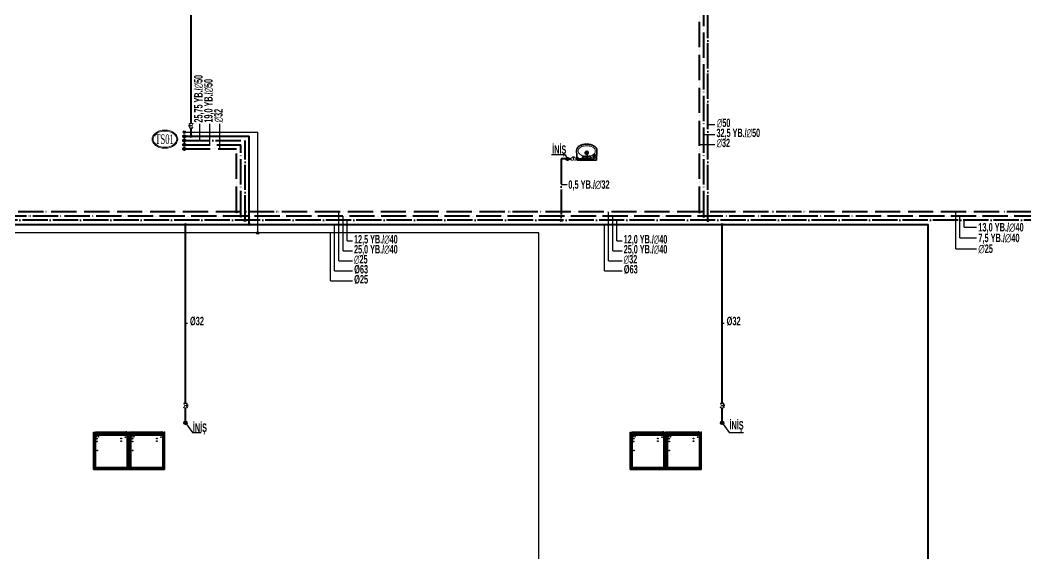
# Model space of a CAD drawing. Header units: centimetres. Extents: x 405464 to 563355, y 50011 to 66875.
# Drawn here: x 458953 to 461343, y 54198 to 55465 of the extents above; entities that cross this region are included whole.
import ezdxf
from ezdxf.enums import TextEntityAlignment as Align

# ---------------------------------------------------------------- set-up
doc = ezdxf.new("R2010")
doc.units = ezdxf.units.CM
for name, pattern in [('SICAKSU1', [75, 60, -6, 0, -3, 0, -6]), ('SIRKUL-1', [78, 60, -6, 0, -3, 0, -3, 0, -6]), ('SOGUKSU1', [72, 60, -6, 0, -6])]:
    doc.linetypes.add(name, pattern=pattern)
doc.layers.add('0-KRCN DI SU', color=41, linetype='D')
for name, color, linetype, lineweight in [('0-KRCN-HVL-SANTRAL', 11, 'Continuous', 30), ('0-KRCN-IST-KÜRESEL VANA', 4, 'Continuous', 25), ('0-KRCN-SHT YUMUŞAK SU ÇAP', 201, 'Continuous', 30), ('0-KRCN-SHT-03CIHAZ', 120, 'Continuous', 30), ('0-KRCN-SHT-05CIHAZ', 171, 'Continuous', 40), ('0-KRCN-SHT-LAVABO', 171, 'Continuous', 35), ('0-KRCN-SHT-PROSES-BORU', 1, '0-Y_LINE', 40), ('0-KRCN-SHT-SICAKSU', 50, 'SICAKSU1', 40), ('0-KRCN-SHT-SIRKULASYON', 145, 'SIRKUL-1', 40), ('0-KRCN-SHT-SOGUKSU', 141, 'SOGUKSU1', 40), ('0-KRCN-SHT-YAZI-KOLADI-TEMİSSU', 2, 'Continuous', 35), ('0-KRCN-SHT-YAZI-ÇAP-TEMSU', 81, 'Continuous', 30), ('0-MEK-SHT-SOGUKSU', 141, 'SOGUKSU1', 30), ('0-MEK-SHT-YAZI-ÇAP-TEMSU', 81, 'Continuous', 30), ('0-MEKANİK İSTERLER', 6, 'Continuous', 25)]:
    doc.layers.add(name, color=color, linetype=linetype, lineweight=lineweight)
doc.styles.add('BORU', font='AGENCYR.TTF')
doc.styles.add('CAP', font='ARIALNB.TTF')
doc.styles.get("Standard").update_dxf_attribs({"font": 'arial.ttf'})
doc.styles.add('YAZI', font='times.ttf')
doc.linetypes.add('0-Y_LINE', pattern='A,100,-0.5,["Y",BORU,S=9,R=0,X=0,Y=-4.5],-5', length=105.5)
doc.linetypes.add('D', pattern='A,12,-1,["D",Standard,S=1,R=0,X=-0.1,Y=-0.5],-1.6', length=14.6)

# ---------------------------------------------------------------- blocks, each defined once
blk = doc.blocks.new('0-MEK-SHT-KÜRESELVANA')
at = {"layer": '0-KRCN-IST-KÜRESEL VANA'}
blk.add_hatch(color=256, dxfattribs=at).paths.add_polyline_path([(1.4, 0, 1), (-1.4, 0, 1)])
for p, q in [((-1.1, 0.9), (-4.2, 3)), ((-4.2, -3.1), (-4.2, 3)), ((-4.2, 3), (-4.2, -3.1)), ((-2.4, 4.6), (2.3, 4.6)), ((0, 4.6), (-2.4, 4.6)), ((0, 0), (0, 4.6)), ((2.3, 4.6), (0, 4.6)), ((1.1, 0.8), (4.3, 3)), ((4.3, -3.1), (4.3, 3)), ((4.3, 3), (4.3, -3.1)), ((-4.2, -3.1), (-1.1, -0.9)), ((4.3, -3.1), (1.1, -0.8))]:
    blk.add_line(p, q, dxfattribs=at)
for points in [[(-4.5, 3.7), (-5, 3.7), (-5, -3.8), (-4.5, -3.8)], [(4.6, 3.7), (5, 3.7), (5, -3.8), (4.6, -3.8)]]:
    blk.add_lwpolyline(points, close=True, dxfattribs=at)
blk.add_circle((0, 0), 1.42, dxfattribs=at)
blk.add_wipeout([(4.3, 3), (4.3, -3.1), (1.1, -0.9), (1.2, -0.8), (1.2, -0.7), (1.2, -0.7), (1.3, -0.6), (1.3, -0.5), (1.4, -0.4), (1.4, -0.3), (1.4, -0.2), (1.4, -0.1), (1.4, 0), (1.4, 0.1), (1.4, 0.2), (1.4, 0.2), (1.4, 0.3), (1.4, 0.4), (1.3, 0.5), (1.3, 0.6), (1.2, 0.7), (1.2, 0.7), (1.2, 0.8), (1.1, 0.8), (1.1, 0.9)]).dxf.layer = '0-KRCN-IST-KÜRESEL VANA'
blk.add_wipeout([(-4.2, 3), (-4.2, -3.1), (-1.1, -0.9), (-1.2, -0.8), (-1.2, -0.7), (-1.2, -0.7), (-1.3, -0.6), (-1.3, -0.5), (-1.4, -0.4), (-1.4, -0.3), (-1.4, -0.2), (-1.4, -0.1), (-1.4, 0), (-1.4, 0.1), (-1.4, 0.2), (-1.4, 0.2), (-1.4, 0.3), (-1.4, 0.4), (-1.3, 0.5), (-1.3, 0.6), (-1.2, 0.7), (-1.2, 0.7), (-1.2, 0.8), (-1.1, 0.8), (-1.1, 0.9)]).dxf.layer = '0-KRCN-IST-KÜRESEL VANA'
blk = doc.blocks.new('0-KRCN-SHT-LAV.YUV.BATARYALI-50')
at = {"layer": '0-KRCN-SHT-LAVABO', "color": 171}
for p, q in [((-22.9, 0), (-24.2, -23.3)), ((22.9, 0), (-22.9, 0)), ((-16.7, -14), (-23.5, -10.9)), ((-16, -13.6), (-20.3, -5.3)), ((-15.1, -13.1), (-15.1, -3.3)), ((24.2, -23.3), (22.9, 0))]:
    blk.add_line(p, q, dxfattribs=at)
at = {"layer": '0-KRCN-SHT-LAVABO', "color": 120, "lineweight": 20}
blk.add_line((-1, -14.9), (1, -14.9), dxfattribs=at)
for points in [[(-3.3, -9.9, 0.033083), (-8.1, -10.6, 0.068688), (-14.3, -12.9, 0.105663), (-18.9, -16.8, 0.165518), (-20.2, -20.6), (-20.2, -23.3, 0.165518), (-18.9, -27.1, 0.105663), (-14.3, -31, 0.068688), (-8.1, -33.3, 0.054871), (0, -34.2, 0.054871), (8.1, -33.3, 0.068688), (14.3, -31, 0.105663), (18.9, -27.1, 0.165518), (20.2, -23.3), (20.2, -20.6, 0.165518), (18.9, -16.8, 0.105663), (14.3, -12.9, 0.068688), (8.1, -10.6, 0.033935), (3.1, -9.8, 0.033935)], [(-2.2, -9, 0.10713), (-5.2, -7.8), (-7.1, -7.4, -1), (-7.1, -4.6), (7.1, -4.6, -1), (7.1, -7.4), (5.2, -7.8, 0.10713), (2.2, -9)]]:
    blk.add_lwpolyline(points, format="xyb", dxfattribs=at)
at = {"layer": '0-KRCN-SHT-LAVABO', "color": 171}
for points in [[(-4.1, -4.6, 3.657854), (-4.4, -7.9, 3.657854)], [(4.4, -7.9, 3.657854), (4.1, -4.6, 3.657854)]]:
    blk.add_lwpolyline(points, format="xyb", dxfattribs=at)
at = {"layer": '0-KRCN-SHT-LAVABO', "color": 120, "lineweight": 20}
for points in [[(-1.4, -15.9), (-1.7, -11.4, 0.074144), (-2.3, -8.6, -1.453961), (2.3, -8.6, 0.074144), (1.7, -11.4), (1.4, -15.9, -1)], [(-1, -14.9, 1), (1, -14.9), (1.5, -8.7, 0.434812), (0.5, -7.7), (-0.5, -7.7, 0.434812), (-1.5, -8.7)]]:
    blk.add_lwpolyline(points, format="xyb", close=True, dxfattribs=at)
at = {"layer": '0-KRCN-SHT-LAVABO', "color": 171}
for centre, radius, start, end in [((-14.1, -23.3), 10.1, 179.9355, 217.5931), ((0, -17.8), 3.75, 122.0423, 57.6242), ((14.1, -23.3), 10.1, 322.4069, 0.0645), ((-7.4, -18.2), 18.6, 217.5931, 241.7197), ((-2.9, -9.9), 28, 241.7197, 257.4371), ((0, 3.3), 41.5, 257.4371, 270), ((0, 3.3), 41.5, 270, 282.5629), ((2.9, -9.9), 28, 282.5629, 298.2803), ((7.4, -18.2), 18.6, 298.2803, 322.4069)]:
    blk.add_arc(centre, radius, start, end, dxfattribs=at)
at = {"layer": '0-KRCN-SHT-LAVABO', "color": 120, "lineweight": 20}
for centre, radius, start, end in [((-14.9, -12), 8.67, 102.8152, 173.0567), ((0, -99.5), 97.4, 90, 99.9599), ((0, -8.2), 2.36, 346.3524, 193.6476), ((0, -7.2), 2.36, 9.8407, 170.1593), ((0, -17.8), 2.25, 132.9351, 46.9246), ((-1.1, -9.8), 0.3, 78.6626, 186.9701), ((0.2, -3.9), 5.71, 257.0186, 267.5183), ((0, -99.5), 97.4, 80.0401, 90), ((-0.2, -3.9), 5.71, 272.4817, 282.9814), ((1.1, -9.8), 0.3, 353.0299, 101.3374), ((14.9, -12), 8.67, 6.9433, 77.1848)]:
    blk.add_arc(centre, radius, start, end, dxfattribs=at)
blk = doc.blocks.new('DONUT')
at = {"layer": '0-KRCN-SHT-03CIHAZ'}
blk.add_hatch(color=256, dxfattribs=at).paths.add_polyline_path([(2.5, 0, 1), (-2.5, 0, 1)])
blk.add_circle((0, 0), 2.5, dxfattribs=at)
blk = doc.blocks.new('A$C75464483')
at = {"layer": '0-KRCN-SHT-YAZI-KOLADI-TEMİSSU', "lineweight": 20}
for points in [[(22.3, 5.7, -0.254464), (22.3, -5.7, -0.105847), (17.2, -11.7, -0.086514), (9.5, -15.7, -0.153914), (-10.7, -15.7, -0.086514), (-18.3, -11.7, -0.105847), (-23.5, -5.7, -0.254464), (-23.5, 5.7, -0.105847), (-18.3, 11.7, -0.086514), (-10.7, 15.7, -0.153914), (9.5, 15.7, -0.086514), (17.2, 11.7, -0.105847), (22.3, 5.7, -0.125236)], [(20.7, 4.9, -0.254464), (20.7, -4.9, -0.105847), (16.1, -10.3, -0.086514), (9, -14, -0.153914), (-10.1, -14, -0.086514), (-17.2, -10.3, -0.105847), (-21.9, -4.9, -0.254464), (-21.9, 4.9, -0.105847), (-17.2, 10.3, -0.086514), (-10.1, 14, -0.153914), (9, 14, -0.086514), (16.1, 10.3, -0.105847), (20.7, 4.9, -0.125236)]]:
    blk.add_lwpolyline(points, format="xyb", dxfattribs=at)
at = {"layer": '0-KRCN-SHT-YAZI-KOLADI-TEMİSSU', "style": 'YAZI', "width": 0.6}
blk.add_text('TS', height=18, rotation=360, dxfattribs=at).set_placement((0, 0), align=Align.MIDDLE_RIGHT)
blk.add_attdef('99', text='', height=18, rotation=360, dxfattribs=at).set_placement((0, 0), align=Align.MIDDLE_LEFT)
blk = doc.blocks.new('SE2')
at = {"layer": '0-KRCN-HVL-SANTRAL', "color": 7, "linetype": 'Continuous'}
for p, q in [((270.7, 172.9), (270.7, 258.3)), ((270.7, 258.3), (270.9, 258.3)), ((273, 258.5), (270.9, 258.5)), ((270.9, 258.5), (270.9, 258.4)), ((273, 258.4), (270.9, 258.4)), ((270.9, 258.3), (270.9, 258.3)), ((270.9, 258.3), (273, 258.3)), ((270.9, 172.9), (270.9, 258.3)), ((273, 258.3), (273, 254.7)), ((273, 254.7), (273, 254.7)), ((273, 254.7), (273, 254.7)), ((273, 254.7), (273.2, 254.7)), ((273, 176.2), (273, 254.7)), ((273.1, 254.8), (273.1, 258.3)), ((273.1, 254.8), (273.2, 254.8)), ((273.2, 258.3), (273.3, 258.3)), ((273.2, 254.8), (273.2, 258.3)), ((273.2, 256.8), (273.3, 256.8)), ((273.9, 256.3), (273.2, 256.3)), ((352.7, 255.9), (273.2, 255.9)), ((273.2, 254.7), (273.2, 254.8)), ((273.2, 254.7), (273.2, 176.2)), ((275.8, 253.3), (273.2, 253.3)), ((273.3, 256.8), (273.3, 258.3)), ((352.6, 258.3), (273.3, 258.3)), ((273.3, 258.3), (273.3, 256.8)), ((352.6, 256.8), (273.3, 256.8)), ((273.4, 258.5), (352.5, 258.5)), ((273.4, 256.6), (273.4, 256.6)), ((352.5, 256.6), (273.4, 256.6)), ((275.9, 253.3), (273.6, 253.3)), ((273.6, 253.3), (273.6, 177.3)), ((273.9, 256.5), (273.9, 256.6)), ((351.9, 256.5), (273.9, 256.5)), ((273.9, 256.2), (273.9, 256.5)), ((351.9, 256.2), (273.9, 256.2)), ((274.2, 256.6), (274.2, 256.5)), ((274.2, 256.5), (351.6, 256.5)), ((276.1, 254), (275.8, 254)), ((275.8, 254), (275.8, 253.3)), ((275.9, 177.3), (275.9, 253.3)), ((276.1, 253.7), (276.1, 254)), ((276.1, 253.7), (349.7, 253.7)), ((276.1, 253.3), (276.1, 253.7)), ((349.7, 253.3), (276.1, 253.3)), ((349.7, 254), (350, 254)), ((349.7, 253.7), (349.7, 254)), ((349.7, 253.3), (349.7, 253.7)), ((352.3, 253.3), (349.9, 253.3)), ((349.9, 253.3), (349.9, 177.3)), ((350, 254), (350, 253.3)), ((352.7, 253.3), (350, 253.3)), ((351.6, 256.5), (351.6, 256.6)), ((351.9, 256.6), (351.9, 256.5)), ((351.9, 256.2), (351.9, 256.5)), ((352.7, 256.3), (351.9, 256.3)), ((352.3, 177.3), (352.3, 253.3)), ((352.5, 256.6), (352.5, 256.6)), ((352.7, 258.3), (352.6, 258.3)), ((352.6, 258.3), (352.6, 256.8)), ((352.6, 256.8), (352.6, 258.3)), ((352.7, 256.8), (352.6, 256.8)), ((352.7, 254.8), (352.7, 258.3)), ((352.7, 254.7), (352.7, 254.8)), ((352.8, 254.8), (352.7, 254.8)), ((352.9, 254.7), (352.7, 254.7)), ((352.7, 254.7), (352.7, 176.2)), ((354.9, 258.3), (352.8, 258.3)), ((352.8, 258.3), (352.8, 254.7)), ((352.8, 254.8), (352.8, 258.3)), ((352.9, 254.7), (352.8, 254.7)), ((352.9, 258.5), (354.9, 258.5)), ((352.9, 258.4), (354.9, 258.4)), ((352.9, 254.7), (352.9, 254.7)), ((352.9, 176.2), (352.9, 254.7)), ((354.9, 258.5), (354.9, 258.4)), ((354.9, 172.9), (354.9, 258.3)), ((354.9, 258.3), (354.9, 258.3)), ((355.1, 258.3), (354.9, 258.3)), ((355.1, 172.9), (355.1, 258.3)), ((270.7, 172.9), (270.9, 172.9)), ((270.9, 172.8), (270.9, 172.9)), ((270.9, 172.8), (272.7, 172.8)), ((270.9, 172.7), (270.9, 172.8)), ((272.8, 172.8), (270.9, 172.8)), ((270.9, 172.7), (272.7, 172.7)), ((272.8, 174.5), (272.8, 172.8)), ((273.2, 174.5), (272.8, 174.5)), ((272.8, 174.4), (273.8, 174.3)), ((273, 174.3), (272.8, 174.3)), ((273.7, 174.3), (272.8, 174.3)), ((272.8, 172.9), (272.8, 174.1)), ((272.9, 172.9), (272.9, 174.1)), ((273, 176.2), (273.2, 176.2)), ((273, 176.2), (273, 176.2)), ((273.2, 176.2), (273, 176.2)), ((273, 174.3), (273.6, 174.3)), ((273, 174.2), (273.6, 174.2)), ((273.2, 177.3), (275.8, 177.3)), ((273.2, 176.2), (273.2, 176.2)), ((273.2, 176.2), (273.2, 174.5)), ((273.2, 174.8), (274, 174.7)), ((273.2, 173.5), (273.2, 171.9)), ((273.3, 173.5), (273.3, 171.9)), ((273.3, 171.8), (275.3, 169.5)), ((274, 173.7), (273.4, 173.7)), ((274, 173.6), (273.4, 173.6)), ((274.2, 173.5), (273.4, 173.5)), ((273.4, 173.5), (273.4, 171.9)), ((273.4, 171.9), (275.4, 169.6)), ((273.4, 171.9), (275.4, 169.7)), ((273.5, 173.8), (273.5, 173.7)), ((352.3, 173.8), (273.5, 173.8)), ((273.6, 177.3), (275.9, 177.3)), ((273.7, 174.3), (273.6, 174.3)), ((273.6, 174.3), (273.6, 174.2)), ((273.8, 173.5), (274, 173.5)), ((274, 174.7), (273.9, 174.4)), ((274, 174.7), (274.2, 174.7)), ((274, 173.6), (274, 173.7)), ((274, 173.7), (274.2, 173.7)), ((274, 173.5), (274, 173.6)), ((274.1, 173.5), (274.1, 173.6)), ((274.2, 173.6), (274.1, 173.6)), ((274.2, 174.7), (352.7, 174.7)), ((274.2, 174.7), (275, 174.7)), ((274.2, 174.7), (274.2, 174.5)), ((351.7, 174.5), (274.2, 174.5)), ((274.2, 174.5), (274.2, 174.5)), ((274.2, 173.7), (351.7, 173.7)), ((274.2, 173.7), (274.2, 173.5)), ((274.2, 173.5), (274.2, 173.5)), ((274.2, 173.5), (274.2, 173.5)), ((274.2, 173.5), (274.2, 173.5)), ((351.7, 173.5), (274.2, 173.5)), ((275, 174.5), (275, 174.7)), ((275.4, 174.5), (275.5, 174.5)), ((275.4, 169.7), (275.5, 169.7)), ((275.5, 169.7), (275.5, 169.7)), ((275.5, 169.7), (350.4, 169.7)), ((275.5, 169.7), (275.5, 169.5)), ((275.5, 169.6), (275.5, 169.6)), ((275.5, 169.6), (275.5, 169.5)), ((275.5, 169.5), (275.5, 169.5)), ((350.4, 169.5), (275.5, 169.5)), ((275.8, 176.6), (275.8, 177.3)), ((276.1, 176.6), (275.8, 176.6)), ((275.8, 169.5), (275.8, 169.3)), ((278.6, 169.3), (275.8, 169.3)), ((275.8, 169.3), (278.6, 169.3)), ((275.8, 169.3), (276.1, 169)), ((276.1, 177.3), (349.7, 177.3)), ((276.1, 177.3), (276.1, 176.9)), ((276.1, 176.9), (276.1, 176.6)), ((349.7, 176.9), (276.1, 176.9)), ((278.3, 169), (276.1, 169)), ((276.2, 169), (278.3, 169)), ((278.3, 169), (278.6, 169.3)), ((278.6, 169.3), (278.6, 169.5)), ((315.3, 169.5), (315.3, 169)), ((315.9, 169), (315.3, 169)), ((315.9, 169), (315.9, 169.5)), ((333.4, 169), (315.9, 169)), ((333.4, 169.5), (333.4, 169)), ((334, 169), (333.4, 169)), ((334, 169), (334, 169.5)), ((349.7, 177.3), (349.7, 176.9)), ((349.7, 176.9), (349.7, 176.6)), ((349.7, 176.6), (350, 176.6)), ((349.9, 177.3), (352.3, 177.3)), ((350, 177.3), (352.7, 177.3)), ((350, 176.6), (350, 177.3)), ((350.4, 169.7), (350.4, 169.5)), ((350.4, 169.7), (350.4, 169.7)), ((350.4, 169.7), (350.5, 169.7)), ((350.4, 169.6), (350.4, 169.5)), ((350.4, 169.6), (350.4, 169.6)), ((350.4, 169.5), (350.4, 169.5)), ((350.5, 169.6), (352.5, 171.9)), ((350.5, 169.7), (352.5, 171.9)), ((350.5, 169.5), (352.6, 171.8)), ((351, 170.2), (351, 170.3)), ((351.7, 169.6), (351.1, 170.2)), ((351.2, 170.3), (351.4, 170.1)), ((352.4, 169.6), (351.4, 170.5)), ((351.4, 170.1), (351.6, 170.3)), ((351.7, 173.5), (351.7, 173.7)), ((351.7, 173.7), (351.8, 173.7)), ((351.7, 173.5), (351.7, 173.6)), ((351.7, 173.6), (351.7, 173.6)), ((352.5, 173.5), (351.7, 173.5)), ((351.7, 173.5), (351.7, 173.5)), ((351.7, 173.5), (351.7, 173.5)), ((351.7, 173.5), (351.7, 173.5)), ((352, 169.9), (351.7, 169.6)), ((351.7, 169.6), (352, 169.9)), ((351.7, 169.6), (351.7, 169.6)), ((352.4, 173.7), (351.8, 173.7)), ((351.8, 173.6), (351.8, 173.7)), ((352.4, 173.6), (351.8, 173.6)), ((351.8, 173.5), (351.8, 173.6)), ((351.8, 173.5), (352, 173.5)), ((352, 171.3), (351.9, 171.3)), ((352, 171.3), (352, 171.3)), ((352.1, 174.3), (352.2, 174.3)), ((352.2, 174.3), (352.2, 174.2)), ((352.2, 174.3), (352.8, 174.3)), ((352.2, 174.2), (352.8, 174.2)), ((352.3, 173.8), (352.3, 173.7)), ((352.4, 171.6), (352.6, 171.4)), ((352.5, 171.9), (352.5, 173.5)), ((352.5, 171.9), (352.5, 173.5)), ((352.6, 171.9), (352.6, 173.5)), ((352.6, 171.4), (353.5, 172.5)), ((352.7, 176.2), (352.7, 176.2)), ((352.9, 176.2), (352.7, 176.2)), ((352.7, 176.2), (352.7, 174.5)), ((352.7, 176.2), (352.9, 176.2)), ((352.7, 174.5), (352.7, 174.3)), ((352.7, 174.5), (353.1, 174.5)), ((352.9, 176.2), (352.9, 176.2)), ((352.9, 172.9), (352.9, 174.1)), ((353.4, 170.2), (352.9, 169.6)), ((353, 172.9), (353, 174.1)), ((353, 172.7), (353.1, 172.7)), ((353, 172), (353, 172.7)), ((353.1, 174.5), (353.1, 172.8)), ((353.1, 172.8), (354.9, 172.8)), ((354.9, 172.8), (353.1, 172.8)), ((354.9, 172.7), (353.1, 172.7)), ((353.1, 172.7), (353.1, 172.1)), ((353.4, 170.7), (353.6, 170.9)), ((354, 172.5), (354.6, 172)), ((354.6, 171.5), (354.1, 170.9)), ((354.2, 170.9), (354.1, 170.9)), ((354.2, 171), (354.2, 170.9)), ((354.5, 172.7), (354.5, 172)), ((354.5, 172.7), (354.5, 172)), ((354.5, 172.1), (354.5, 172.7)), ((354.5, 171.4), (354.5, 171.3)), ((354.5, 171.4), (354.5, 171.3)), ((354.5, 171.3), (354.5, 171.3)), ((354.5, 171.3), (354.5, 171.3)), ((354.5, 171.3), (354.5, 171.3)), ((354.9, 172.8), (354.9, 172.9)), ((355.1, 172.9), (354.9, 172.9)), ((354.9, 172.7), (354.9, 172.8))]:
    blk.add_line(p, q, dxfattribs=at)
blk.add_lwpolyline([(270.7, 258.5), (355.1, 258.5), (355.1, 169.5), (270.7, 169.5)], close=True, dxfattribs=at)
for centre, radius in [((274, 251.9), 0.35), ((351.8, 251.9), 0.35), ((274, 227.5), 0.35), ((351.8, 227.5), 0.35), ((274, 203.1), 0.35), ((289.2, 190.8), 0.9), ((346.6, 213.3), 0.9), ((346.8, 191.8), 0.9), ((351.8, 203.1), 0.35), ((274, 178.7), 0.35), ((279.2, 181.3), 0.9), ((289.2, 184.8), 0.9), ((343.6, 180.4), 0.9), ((346.8, 185), 0.9), ((348.3, 180.4), 0.9), ((351.8, 178.7), 0.35)]:
    blk.add_circle(centre, radius, dxfattribs=at)
for centre, radius, start, end in [((270.9, 258.3), 0.2, 90, 180), ((270.9, 258.3), 0.1, 90, 180), ((273, 258.3), 0.2, 0, 90), ((273, 258.3), 0.1, 0, 90), ((273.4, 258.3), 0.2, 90, 180), ((273.4, 256.8), 0.2, 180, 270), ((273.4, 258.3), 0.1, 157.5, 180), ((352.5, 258.3), 0.2, 0, 90), ((352.5, 256.8), 0.2, 270, 0), ((352.5, 258.3), 0.1, 0, 32.8923), ((352.9, 258.3), 0.2, 90, 180), ((352.9, 258.3), 0.1, 90, 180), ((354.9, 258.3), 0.2, 0, 90), ((354.9, 258.3), 0.1, 0, 90), ((270.9, 172.9), 0.2, 180, 270), ((270.9, 172.9), 0.1, 180, 270), ((272.7, 172.9), 0.2, 270, 0), ((272.7, 172.9), 0.1, 270, 0), ((273, 174.1), 0.2, 90, 180), ((273, 174.1), 0.1, 90, 180), ((273.4, 173.5), 0.2, 90, 180), ((273.4, 171.9), 0.2, 180, 222), ((273.4, 173.5), 0.1, 90, 180), ((273.4, 171.9), 0.1, 180, 222), ((274.2, 173.8), 0.65, 90, 180), ((273.8, 173.3), 0.2, 90, 112.3795), ((274, 173.6), 0.1, 0, 90), ((275, 174), 0.7, 50.2113, 90), ((275.5, 169.7), 0.2, 222, 270), ((275.5, 169.7), 0.1, 222, 270), ((275, 174), 0.7, 45.9033, 50.2113), ((275.9, 169.3), 0.05, 180, 225), ((276.2, 169), 0.05, 225, 270), ((278.3, 169), 0.05, 270, 315), ((278.6, 169.3), 0.05, 315, 0), ((350.4, 169.7), 0.1, 270, 318), ((350.4, 169.7), 0.2, 270, 318), ((351.7, 173.8), 0.65, 0, 90), ((351.8, 173.6), 0.1, 90, 180), ((352, 173.3), 0.2, 67.6205, 90), ((352.4, 173.5), 0.2, 0, 90), ((352.4, 173.5), 0.1, 0, 90), ((352.7, 169.9), 0.381, 228, 318), ((352.4, 171.9), 0.1, 318, 0), ((352.4, 171.9), 0.2, 318, 0), ((352.8, 174.1), 0.2, 0, 90), ((352.8, 174.1), 0.1, 0, 90), ((353.1, 172.9), 0.2, 180, 270), ((353.1, 172.9), 0.1, 180, 270), ((353.2, 170.4), 0.381, 318, 48), ((353.8, 172.2), 0.381, 48, 138), ((353.8, 171.2), 0.381, 228, 318), ((354.2, 171.3), 0.38, 270, 0), ((354.2, 171.3), 0.3, 275.5701, 0), ((354.2, 171.3), 0.38, 270, 0), ((354.3, 171.7), 0.381, 318, 48), ((354.9, 172.9), 0.1, 270, 0), ((354.9, 172.9), 0.2, 270, 0)]:
    blk.add_arc(centre, radius, start, end, dxfattribs=at)
for centre, major_axis, start_param, end_param in [((273.4, 256.8), (0, 0.2), 1.570796, 3.141593), ((352.5, 256.8), (0, -0.2), 0, 1.570796)]:
    blk.add_ellipse(centre, major_axis=major_axis, ratio=0.5, start_param=start_param, end_param=end_param, dxfattribs=at)
for points in [[(273.4, 258.5), (273.4, 258.5), (273.4, 258.5), (273.3, 258.4), (273.3, 258.4), (273.3, 258.4), (273.3, 258.4), (273.3, 258.3), (273.3, 258.3), (273.3, 258.3)], [(352.6, 258.3), (352.6, 258.3), (352.6, 258.3), (352.5, 258.4), (352.5, 258.4), (352.5, 258.4), (352.5, 258.4), (352.5, 258.5), (352.5, 258.5), (352.5, 258.5)]]:
    blk.add_open_spline(points, degree=3, knots=[0, 0, 0, 0, 0.25, 0.25, 0.5, 0.5, 0.75, 0.75, 1, 1, 1, 1], dxfattribs=at)
blk.add_point((270.7, 169.5), dxfattribs=at)

msp = doc.modelspace()

# ---------------------------------------------------------------- hatches: boundary and pattern name
at = {"layer": '0-KRCN DI SU', "linetype": 'D', "ltscale": 5}
h = msp.add_hatch(color=256, dxfattribs=at)
h.dxf.hatch_style = 1
edge = h.paths.add_edge_path()
edge.add_arc((459343.6, 55199.4), 3, 0, 360)
edge = h.paths.add_edge_path(flags=16)
edge.add_arc((459343.6, 55199.4), 1.8, 0, 360)
at = {"layer": '0-KRCN-SHT-PROSES-BORU'}
h = msp.add_hatch(color=256, dxfattribs=at)
h.dxf.hatch_style = 1
edge = h.paths.add_edge_path(flags=17)
edge.add_arc((459343.6, 55189.4), 1.8, 0, 360, ccw=False)
edge = h.paths.add_edge_path()
edge.add_arc((459343.6, 55189.4), 3, 0, 360, ccw=False)
h = msp.add_hatch(color=256, dxfattribs=at)
h.dxf.hatch_style = 1
edge = h.paths.add_edge_path()
edge.add_arc((459346.3, 54509), 3, 270, 630)
edge = h.paths.add_edge_path(flags=16)
edge.add_arc((459346.3, 54509), 1.8, 270, 630)
h = msp.add_hatch(color=256, dxfattribs=at)
h.dxf.hatch_style = 1
edge = h.paths.add_edge_path()
edge.add_arc((460621.3, 54509), 3, 270, 630)
edge = h.paths.add_edge_path(flags=16)
edge.add_arc((460621.3, 54509), 1.8, 270, 630)
at = {"layer": '0-KRCN-SHT-SICAKSU'}
h = msp.add_hatch(color=256, dxfattribs=at)
h.dxf.hatch_style = 1
edge = h.paths.add_edge_path(flags=17)
edge.add_arc((459343.6, 55169.4), 1.8, 0, 360, ccw=False)
edge = h.paths.add_edge_path()
edge.add_arc((459343.6, 55169.4), 3, 0, 360, ccw=False)
at = {"layer": '0-KRCN-SHT-SIRKULASYON'}
h = msp.add_hatch(color=256, dxfattribs=at)
h.dxf.hatch_style = 1
edge = h.paths.add_edge_path(flags=17)
edge.add_arc((459343.6, 55159.4), 1.8, 0, 360, ccw=False)
edge = h.paths.add_edge_path()
edge.add_arc((459343.6, 55159.4), 3, 0, 360, ccw=False)
at = {"layer": '0-KRCN-SHT-SOGUKSU'}
h = msp.add_hatch(color=256, dxfattribs=at)
h.dxf.hatch_style = 1
edge = h.paths.add_edge_path(flags=17)
edge.add_arc((459343.6, 55179.4), 1.8, 0, 360, ccw=False)
edge = h.paths.add_edge_path()
edge.add_arc((459343.6, 55179.4), 3, 0, 360, ccw=False)
h = msp.add_hatch(color=256, dxfattribs=at)
h.dxf.hatch_style = 1
edge = h.paths.add_edge_path(flags=17)
edge.add_arc((460254.2, 55135.6), 1.8, 90, 450)
edge = h.paths.add_edge_path()
edge.add_arc((460254.2, 55135.6), 3, 90, 450)

# ---------------------------------------------------------------- linework, layer by layer
at = {"layer": '0-KRCN DI SU', "linetype": 'D', "ltscale": 5}
for p, q in [((459345.4, 55199.4), (459517.9, 55199.4)), ((459517.9, 54959.9), (459517.9, 55199.4)), ((460185.5, 54959.9), (453427.7, 54959.9)), ((460185.5, 52226.6), (460185.5, 54959.9))]:
    msp.add_line(p, q, dxfattribs=at)
for radius in [3, 1.8]:
    msp.add_circle((459343.6, 55199.4), radius, dxfattribs=at)
at = {"layer": '0-KRCN-SHT YUMUŞAK SU ÇAP', "linetype": 'Continuous'}
for p, q in [((459690.8, 54846.4), (459690.8, 54959.9)), ((459700.8, 54870.1), (459700.8, 54979.9)), ((460341.5, 54870.1), (460341.5, 54979.9)), ((459700.8, 54870.1), (459743.3, 54870.1)), ((460341.5, 54870.1), (460384, 54870.1)), ((459690.8, 54846.4), (459743.3, 54846.4)), ((459346.3, 54746), (459351.3, 54746)), ((460621.3, 54746), (460626.3, 54746))]:
    msp.add_line(p, q, dxfattribs=at)
at = {"layer": '0-KRCN-SHT-PROSES-BORU'}
for p, q in [((459360, 55189.4), (459360, 56009.3)), ((459345.4, 55189.4), (459497.9, 55189.4)), ((459497.9, 54979.9), (459497.9, 55189.4)), ((451248.5, 54979.9), (461110.5, 54979.9)), ((459346.3, 54512), (459346.3, 54979.9)), ((460621.3, 54512), (460621.3, 54979.9)), ((461110.5, 52737.6), (461110.5, 54979.9))]:
    msp.add_line(p, q, dxfattribs=at)
for centre, radius in [((459343.6, 55189.4), 3), ((459343.6, 55189.4), 1.8), ((459346.3, 54509), 3), ((459346.3, 54509), 1.8), ((460621.3, 54509), 3), ((460621.3, 54509), 1.8)]:
    msp.add_circle(centre, radius, dxfattribs=at)
at = {"layer": '0-KRCN-SHT-SICAKSU'}
for p, q in [((460577.6, 54999.9), (460577.6, 56326.6)), ((459345.4, 55169.4), (459477.9, 55169.4)), ((459477.9, 54999.9), (459477.9, 55169.4)), ((463931.8, 54999.9), (453397.7, 54999.9))]:
    msp.add_line(p, q, dxfattribs=at)
for radius in [3, 1.8]:
    msp.add_circle((459343.6, 55169.4), radius, dxfattribs=at)
at = {"layer": '0-KRCN-SHT-SIRKULASYON'}
for p, q in [((460567.6, 55009.9), (460567.6, 56582.9)), ((459345.4, 55159.4), (459467.9, 55159.4)), ((459467.9, 55009.9), (459467.9, 55159.4)), ((463941.8, 55009.9), (453387.7, 55009.9))]:
    msp.add_line(p, q, dxfattribs=at)
for radius in [3, 1.8]:
    msp.add_circle((459343.6, 55159.4), radius, dxfattribs=at)
at = {"layer": '0-KRCN-SHT-SOGUKSU'}
for p, q in [((460587.6, 54989.9), (460587.6, 56346.6)), ((459345.4, 55179.4), (459487.9, 55179.4)), ((459487.9, 54989.9), (459487.9, 55179.4)), ((460239.2, 55135.6), (460239.2, 54989.9)), ((460251.2, 55135.6), (460239.2, 55135.6)), ((460257.2, 55135.6), (460268.3, 55135.6)), ((460306.8, 55138.6), (460306.8, 55135.6)), ((463921.8, 54989.9), (453407.7, 54989.9))]:
    msp.add_line(p, q, dxfattribs=at)
for centre, radius in [((459343.6, 55179.4), 3), ((459343.6, 55179.4), 1.8), ((460254.2, 55135.6), 3), ((460254.2, 55135.6), 1.8)]:
    msp.add_circle(centre, radius, dxfattribs=at)
at = {"layer": '0-KRCN-SHT-YAZI-ÇAP-TEMSU', "linetype": 'Continuous'}
for p, q in [((459380.7, 55179.4), (459380.7, 55218.7)), ((459404.4, 55169.4), (459404.4, 55218.7)), ((459428.2, 55159.4), (459428.2, 55218.7)), ((460587.6, 55217.7), (460604.2, 55217.7)), ((460577.6, 55194), (460604.2, 55194)), ((460567.6, 55170.2), (460604.2, 55170.2)), ((460248.6, 55145.6), (460216, 55145.6)), ((459710.8, 54893.9), (459710.8, 55009.9)), ((460351.5, 54893.9), (460351.5, 55009.9)), ((461176.2, 54922.6), (461176.2, 55009.9)), ((459720.8, 54917.6), (459720.8, 54999.9)), ((459730.8, 54941.4), (459730.8, 54989.9)), ((460361.5, 54917.6), (460361.5, 54999.9)), ((460371.5, 54941.4), (460371.5, 54989.9)), ((461186.2, 54948.2), (461186.2, 54999.9)), ((461196.2, 54973.5), (461196.2, 54989.9)), ((459730.8, 54941.4), (459743.3, 54941.4)), ((460371.5, 54941.4), (460384, 54941.4)), ((459720.8, 54917.6), (459743.3, 54917.6)), ((460361.5, 54917.6), (460384, 54917.6)), ((459710.8, 54893.9), (459743.3, 54893.9)), ((460351.5, 54893.9), (460384, 54893.9)), ((459346.3, 54509), (459363.3, 54485.8)), ((460621.3, 54509), (460638.3, 54485.8)), ((459363.3, 54485.8), (459383.5, 54485.8)), ((460638.3, 54485.8), (460672.5, 54485.8))]:
    msp.add_line(p, q, dxfattribs=at)
at = {"layer": '0-MEK-SHT-YAZI-ÇAP-TEMSU', "linetype": 'Continuous'}
for p, q in [((460239.2, 55074.9), (460253.4, 55074.9)), ((461196.2, 54973.5), (461225.9, 54973.5)), ((461186.2, 54948.2), (461225.9, 54948.2)), ((461176.2, 54922.6), (461225.9, 54922.6))]:
    msp.add_line(p, q, dxfattribs=at)

# ---------------------------------------------------------------- block references
at = {"layer": '0-KRCN-SHT-05CIHAZ'}
for p in [(459360, 55189.4), (459467.9, 55009.9), (459477.9, 54999.9), (459487.9, 54989.9), (460239.2, 54989.9), (459346.3, 54979.9), (459497.9, 54979.9), (459517.9, 54959.9), (460621.3, 54979.9)]:
    msp.add_blockref('DONUT', p, dxfattribs=at)
at = {"layer": '0-KRCN-SHT-05CIHAZ', "xscale": -1}
for p in [(460567.6, 55009.9), (460577.6, 54999.9), (460587.6, 54989.9)]:
    msp.add_blockref('DONUT', p, dxfattribs=at)
at = {"layer": '0-KRCN-SHT-YAZI-KOLADI-TEMİSSU', "lineweight": 20, "xscale": 1.25, "yscale": 1.25, "zscale": 1.25}
msp.add_blockref('A$C75464483', (459298.3, 55182.6), dxfattribs=at).add_auto_attribs({'99': '01'})
at = {"layer": '0-MEKANİK İSTERLER', "color": 4, "rotation": 180}
for p in [(459483, 54656.5), (459567.4, 54656.5), (460758, 54656.5), (460842.4, 54656.5)]:
    msp.add_blockref('SE2', p, dxfattribs=at)

# ---------------------------------------------------------------- texts
at = {"layer": '0-KRCN-SHT YUMUŞAK SU ÇAP', "linetype": 'Continuous', "style": 'CAP', "width": 0.7}
for s, p in [('Ø63', (459747.1, 54863.8)), ('Ø63', (460387.8, 54863.8)), ('Ø25', (459747.1, 54840)), ('Ø32', (459357.1, 54740.8)), ('Ø32', (460632.1, 54740.8))]:
    msp.add_text(s, height=20, dxfattribs=at).set_placement(p)
at = {"layer": '0-KRCN-SHT-YAZI-ÇAP-TEMSU', "linetype": 'Continuous', "style": 'CAP', "width": 0.6}
for s, p in [('25,75 YB./∅50', (459387, 55222)), ('19,0 YB./∅50', (459410.8, 55222)), ('∅32', (459434.5, 55222.5))]:
    msp.add_text(s, height=20, rotation=90, dxfattribs=at).set_placement(p)
for s, p in [('∅50', (460608.9, 55211.4)), ('32,5 YB./∅50', (460608, 55187.6)), ('∅32', (460608.1, 55163.9)), ('İNİŞ', (460217.7, 55147.8)), ('12,5 YB./∅40', (459746.9, 54935)), ('12,0 YB./∅40', (460387.6, 54935)), ('25,0 YB./∅40', (459746.9, 54911.3)), ('25,0 YB./∅40', (460387.6, 54911.3)), ('∅25', (459746.9, 54887.5)), ('∅32', (460387.6, 54887.5)), ('İNİŞ', (459363.9, 54487.6)), ('İNİŞ', (460638.9, 54493.3))]:
    msp.add_text(s, height=20, dxfattribs=at).set_placement(p)
at = {"layer": '0-MEK-SHT-YAZI-ÇAP-TEMSU', "linetype": 'Continuous', "style": 'CAP', "width": 0.7}
for s, p in [('0,5 YB./∅32', (460256, 55074.9)), ('13,0 YB./∅40', (461230, 54973.5)), ('7,5 YB./∅40', (461230, 54948.2)), ('∅25', (461230, 54922.6))]:
    msp.add_text(s, height=20, dxfattribs=at).set_placement(p, align=Align.MIDDLE_LEFT)

# ---------------------------------------------------------------- next in the draw order: block references
at = {"layer": '0-MEK-SHT-SOGUKSU'}
for p, rotation in [((459360, 55214.7), 90), ((459346.3, 54550), 270), ((460621.3, 54550), 270)]:
    msp.add_blockref('0-MEK-SHT-KÜRESELVANA', p, dxfattribs=dict(at, rotation=rotation))
at = {"layer": '0-MEK-SHT-SOGUKSU', "xscale": -1}
msp.add_blockref('0-MEK-SHT-KÜRESELVANA', (460268.3, 55135.6), dxfattribs=at)

# ---------------------------------------------------------------- next in the draw order: linework, layer by layer
at = {"layer": '0-KRCN-SHT-SOGUKSU'}
msp.add_line((460273.3, 55135.6), (460306.8, 55135.6), dxfattribs=at)
at = {"layer": '0-KRCN-SHT-YAZI-ÇAP-TEMSU', "linetype": 'Continuous'}
msp.add_line((460248.6, 55145.6), (460254.2, 55135.6), dxfattribs=at)

# ---------------------------------------------------------------- next in the draw order: block references
at = {"layer": '0-KRCN-SHT-LAVABO', "rotation": 180}
msp.add_blockref('0-KRCN-SHT-LAV.YUV.BATARYALI-50', (460299.7, 55132.6), dxfattribs=at)

doc.saveas('drawing.dxf')
